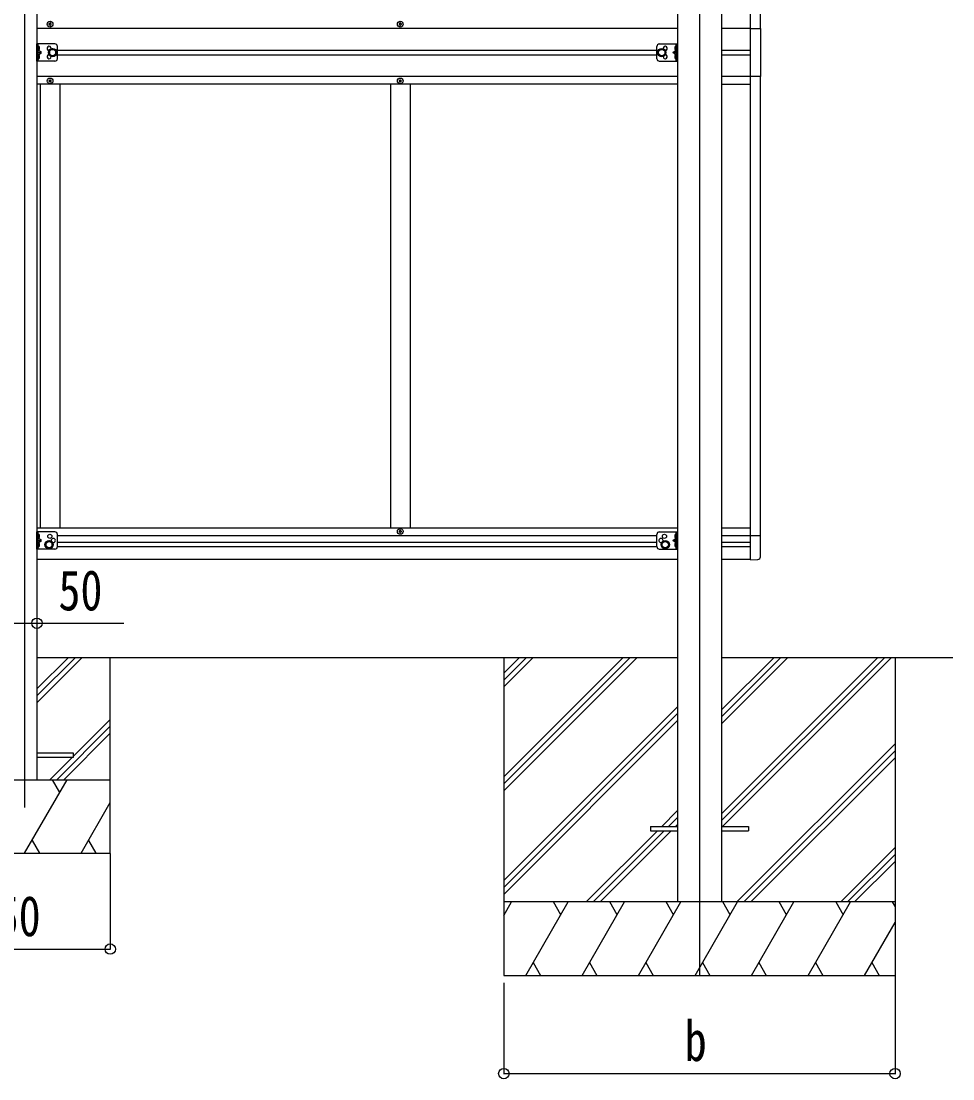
# Model space of a CAD drawing. Units: millimetres, scale not verified. Extents: x -10512 to 10512, y -7425 to 7425.
# Drawn here: x -143 to 1762, y -4825 to -2663 of the extents above; entities that cross this region are included whole.
import ezdxf
from ezdxf.enums import TextEntityAlignment as Align

# ---------------------------------------------------------------- set-up
doc = ezdxf.new("R2010")
doc.units = ezdxf.units.MM
doc.header["$LTSCALE"] = 30
for name, color, linetype in [('0-3_YKK_12', 2, 'Continuous'), ('0-4_YKK_13', 4, 'Continuous'), ('0-5_YKK_A1', 4, 'Continuous'), ('0-6_YKK_D', 6, 'Continuous')]:
    doc.layers.add(name, color=color, linetype=linetype)
doc.styles.add('ＭＳ ゴシック', font='')
doc.styles.get('ＭＳ ゴシック').set_extended_font_data('MS Gothic')

msp = doc.modelspace()

# ---------------------------------------------------------------- linework, layer by layer
at = {"layer": '0-3_YKK_12'}
for p, q in [((1243.73, -1438.98), (1243.73, -4613.38)), ((-136.27, -1843.39), (-136.27, -4270.25))]:
    msp.add_line(p, q, dxfattribs=at)
at = {"layer": '0-4_YKK_13'}
for p, q in [((-85.77, -2668.36), (-86.77, -2668.36)), ((-82.77, -2669.36), (-81.77, -2669.36)), ((630.23, -2668.36), (629.23, -2668.36)), ((633.23, -2669.36), (634.23, -2669.36)), ((-111.27, -2744.36), (-111.27, -2709.36)), ((-74.27, -2709.36), (-111.27, -2709.36)), ((-108.28, -2721.86), (-108.78, -2721.78)), ((-108.77, -2744.36), (-108.77, -2709.36)), ((-108.28, -2713.86), (-107.47, -2714.01)), ((-108.28, -2721.86), (-107.47, -2721.72)), ((-69.27, -2739.36), (-69.27, -2714.36)), ((1156.53, -2739.36), (1156.53, -2714.36)), ((1161.53, -2709.36), (1198.53, -2709.36)), ((1195.53, -2713.86), (1194.72, -2714.01)), ((1195.53, -2721.86), (1194.72, -2721.72)), ((1195.53, -2721.86), (1196.03, -2721.78)), ((1196.03, -2744.36), (1196.03, -2709.36)), ((1198.53, -2744.36), (1198.53, -2709.36)), ((-74.27, -2744.36), (-111.27, -2744.36)), ((-108.28, -2739.86), (-108.78, -2739.78)), ((-108.77, -2726.86), (-101.77, -2726.86)), ((-108.28, -2731.86), (-107.47, -2732.01)), ((-108.28, -2739.86), (-107.47, -2739.72)), ((1161.53, -2744.36), (1198.53, -2744.36)), ((1196.03, -2726.86), (1189.03, -2726.86)), ((1195.53, -2731.86), (1194.72, -2732.01)), ((1195.53, -2739.86), (1194.72, -2739.72)), ((1195.53, -2739.86), (1196.03, -2739.78)), ((-85.77, -2785.36), (-86.77, -2785.36)), ((-82.77, -2784.36), (-81.77, -2784.36)), ((630.23, -2785.36), (629.23, -2785.36)), ((633.23, -2784.36), (634.23, -2784.36)), ((-111.27, -3741.86), (-111.27, -3706.86)), ((-74.27, -3706.86), (-111.27, -3706.86)), ((-108.77, -3741.86), (-108.77, -3706.86)), ((-108.28, -3711.36), (-107.47, -3711.51)), ((-69.27, -3736.86), (-69.27, -3711.86)), ((630.23, -3705.36), (629.23, -3705.36)), ((633.23, -3706.36), (634.23, -3706.36)), ((1156.53, -3736.86), (1156.53, -3711.86)), ((1161.53, -3706.86), (1198.53, -3706.86)), ((1195.53, -3711.36), (1194.72, -3711.51)), ((1196.03, -3741.86), (1196.03, -3706.86)), ((1198.53, -3741.86), (1198.53, -3706.86)), ((1368.23, -3714.67), (1347.73, -3714.67)), ((1347.73, -3763.86), (1347.73, -3714.67)), ((1368.23, -3757.57), (1368.23, -3714.67)), ((-108.28, -3719.36), (-108.78, -3719.28)), ((-108.28, -3737.36), (-108.78, -3737.28)), ((-108.77, -3724.36), (-101.77, -3724.36)), ((-108.28, -3719.36), (-107.47, -3719.22)), ((-108.28, -3729.36), (-107.47, -3729.51)), ((-108.28, -3737.36), (-107.47, -3737.22)), ((1196.03, -3724.36), (1189.03, -3724.36)), ((1195.53, -3719.36), (1194.72, -3719.22)), ((1195.53, -3729.36), (1194.72, -3729.51)), ((1195.53, -3737.36), (1194.72, -3737.22)), ((1195.53, -3719.36), (1196.03, -3719.28)), ((1195.53, -3737.36), (1196.03, -3737.28)), ((-74.27, -3741.86), (-111.27, -3741.86)), ((1161.53, -3741.86), (1198.53, -3741.86)), ((1347.73, -3763.86), (1363.01, -3763.06)), ((-111.27, -4167.38), (-36.27, -4167.38)), ((1143.73, -4308.88), (1143.73, -4317.88)), ((1143.73, -4308.88), (1198.53, -4308.88)), ((1143.73, -4317.88), (1198.53, -4317.88)), ((1288.93, -4308.88), (1343.73, -4308.88)), ((1288.93, -4317.88), (1343.73, -4317.88)), ((1343.73, -4308.88), (1343.73, -4317.88))]:
    msp.add_line(p, q, dxfattribs=at)
for points in [[(-86.77, -2668.36), (-86.77, -2669.36), (-85.77, -2669.36)], [(-83.77, -2667.36), (-83.77, -2666.36), (-84.77, -2666.36), (-84.77, -2667.36)], [(-84.77, -2670.36), (-84.77, -2671.36), (-83.77, -2671.36), (-83.77, -2670.36)], [(-81.77, -2669.36), (-81.77, -2668.36), (-82.77, -2668.36)], [(629.23, -2668.36), (629.23, -2669.36), (630.23, -2669.36)], [(632.23, -2667.36), (632.23, -2666.36), (631.23, -2666.36), (631.23, -2667.36)], [(631.23, -2670.36), (631.23, -2671.36), (632.23, -2671.36), (632.23, -2670.36)], [(634.23, -2669.36), (634.23, -2668.36), (633.23, -2668.36)], [(1347.73, -2677.86), (1368.43, -2677.86), (1368.43, -2775.86), (1347.73, -2775.86)], [(-109.16, -2717.86), (-108.53, -2716.68), (-106.3, -2715.56)], [(-109.16, -2717.86), (-108.53, -2719.05), (-106.3, -2720.16)], [(-108.28, -2721.86), (-108.28, -2713.86), (-108.78, -2713.95), (-108.78, -2721.78)], [(-108.77, -2731.86), (-101.77, -2726.86), (-108.77, -2721.86)], [(1196.03, -2731.86), (1189.03, -2726.86), (1196.03, -2721.86)], [(1196.41, -2717.86), (1195.78, -2716.68), (1193.55, -2715.56)], [(1196.41, -2717.86), (1195.78, -2719.05), (1193.55, -2720.16)], [(1195.53, -2721.86), (1195.53, -2713.86), (1196.03, -2713.95), (1196.03, -2721.78)], [(-109.16, -2735.86), (-108.53, -2734.68), (-106.3, -2733.56)], [(-109.16, -2735.86), (-108.53, -2737.05), (-106.3, -2738.16)], [(-108.28, -2739.86), (-108.28, -2731.86), (-108.78, -2731.95), (-108.78, -2739.78)], [(1196.41, -2735.86), (1195.78, -2734.68), (1193.55, -2733.56)], [(1196.41, -2735.86), (1195.78, -2737.05), (1193.55, -2738.16)], [(1195.53, -2739.86), (1195.53, -2731.86), (1196.03, -2731.95), (1196.03, -2739.78)], [(-86.77, -2785.36), (-86.77, -2784.36), (-85.77, -2784.36)], [(-84.77, -2783.36), (-84.77, -2782.36), (-83.77, -2782.36), (-83.77, -2783.36)], [(-83.77, -2786.36), (-83.77, -2787.36), (-84.77, -2787.36), (-84.77, -2786.36)], [(-81.77, -2784.36), (-81.77, -2785.36), (-82.77, -2785.36)], [(629.23, -2785.36), (629.23, -2784.36), (630.23, -2784.36)], [(631.23, -2783.36), (631.23, -2782.36), (632.23, -2782.36), (632.23, -2783.36)], [(632.23, -2786.36), (632.23, -2787.36), (631.23, -2787.36), (631.23, -2786.36)], [(634.23, -2784.36), (634.23, -2785.36), (633.23, -2785.36)], [(-109.16, -3715.36), (-108.53, -3714.18), (-106.3, -3713.06)], [(-109.16, -3715.36), (-108.53, -3716.55), (-106.3, -3717.66)], [(-108.28, -3719.36), (-108.28, -3711.36), (-108.78, -3711.45), (-108.78, -3719.28)], [(629.23, -3705.36), (629.23, -3706.36), (630.23, -3706.36)], [(632.23, -3704.36), (632.23, -3703.36), (631.23, -3703.36), (631.23, -3704.36)], [(631.23, -3707.36), (631.23, -3708.36), (632.23, -3708.36), (632.23, -3707.36)], [(634.23, -3706.36), (634.23, -3705.36), (633.23, -3705.36)], [(1196.41, -3715.36), (1195.78, -3714.18), (1193.55, -3713.06)], [(1196.41, -3715.36), (1195.78, -3716.55), (1193.55, -3717.66)], [(1195.53, -3719.36), (1195.53, -3711.36), (1196.03, -3711.45), (1196.03, -3719.28)], [(-109.16, -3733.36), (-108.53, -3732.18), (-106.3, -3731.06)], [(-109.16, -3733.36), (-108.53, -3734.55), (-106.3, -3735.66)], [(-108.28, -3737.36), (-108.28, -3729.36), (-108.78, -3729.45), (-108.78, -3737.28)], [(-108.77, -3729.36), (-101.77, -3724.36), (-108.77, -3719.36)], [(1196.03, -3729.36), (1189.03, -3724.36), (1196.03, -3719.36)], [(1196.41, -3733.36), (1195.78, -3732.18), (1193.55, -3731.06)], [(1196.41, -3733.36), (1195.78, -3734.55), (1193.55, -3735.66)], [(1195.53, -3737.36), (1195.53, -3729.36), (1196.03, -3729.45), (1196.03, -3737.28)], [(-36.27, -4167.38), (-36.27, -4159.38), (-111.27, -4159.38)]]:
    msp.add_lwpolyline(points, dxfattribs=at)
for points in [[(-79.27, -2719.36), (-85.77, -2723.11), (-85.77, -2730.62), (-79.27, -2734.37), (-72.77, -2730.62), (-72.77, -2723.11)], [(1166.53, -2719.36), (1173.03, -2723.11), (1173.03, -2730.62), (1166.53, -2734.37), (1160.03, -2730.62), (1160.03, -2723.11)], [(-86.27, -3725.36), (-92.77, -3729.11), (-92.77, -3736.62), (-86.27, -3740.37), (-79.77, -3736.62), (-79.77, -3729.11)], [(1173.53, -3725.36), (1180.03, -3729.11), (1180.03, -3736.62), (1173.53, -3740.37), (1167.03, -3736.62), (1167.03, -3729.11)]]:
    msp.add_lwpolyline(points, close=True, dxfattribs=at)
for centre, radius in [((-84.27, -2668.86), 5.9), ((631.73, -2668.86), 5.9), ((-79.27, -2726.86), 8.5), ((-79.27, -2726.86), 7.5), ((-79.27, -2726.86), 6.5), ((1166.53, -2726.86), 8.5), ((1166.53, -2726.86), 7.5), ((1166.53, -2726.86), 6.5), ((-84.27, -2784.86), 5.9), ((631.73, -2784.86), 5.9), ((-84.77, -3715.86), 4.25), ((631.73, -3705.86), 5.9), ((1172.02, -3715.86), 4.25), ((-86.27, -3732.86), 8.5), ((-86.27, -3732.86), 7.5), ((-86.27, -3732.86), 6.5), ((1173.53, -3732.86), 8.5), ((1173.53, -3732.86), 7.5), ((1173.53, -3732.86), 6.5)]:
    msp.add_circle(centre, radius, dxfattribs=at)
for centre, radius, start, end in [((-85.77, -2667.36), 1, 270, 0), ((-85.77, -2670.36), 1, 0, 90), ((-82.77, -2667.36), 1, 180, 270), ((-82.77, -2670.36), 1, 90, 180), ((630.23, -2667.36), 1, 270, 0), ((630.23, -2670.36), 1, 0, 90), ((633.23, -2667.36), 1, 180, 270), ((633.23, -2670.36), 1, 90, 180), ((-107.63, -2714.89), 0.9, 32.05588, 80), ((-107.63, -2720.84), 0.9, 280, 327.94412), ((-112.38, -2717.86), 6.5, 327.94412, 32.05588), ((-86.27, -2718.36), 4.25, 353.70569, 265.23923), ((-74.27, -2714.36), 5, 0, 90), ((1161.53, -2714.36), 5, 90, 180), ((1173.53, -2718.36), 4.25, 274.76077, 186.29431), ((1199.63, -2717.86), 6.5, 147.94412, 212.05588), ((1194.88, -2714.89), 0.9, 100, 147.94412), ((1194.88, -2720.84), 0.9, 212.05588, 260), ((-107.63, -2732.89), 0.9, 32.05588, 80), ((-107.63, -2738.84), 0.9, 280, 327.94412), ((-112.38, -2735.86), 6.5, 327.94412, 32.05588), ((-86.27, -2735.36), 4.25, 94.76077, 6.29431), ((-74.27, -2739.36), 5, 270, 0), ((1161.53, -2739.36), 5, 180, 270), ((1173.53, -2735.36), 4.25, 173.70569, 85.23923), ((1199.63, -2735.86), 6.5, 147.94412, 212.05588), ((1194.88, -2732.89), 0.9, 100, 147.94412), ((1194.88, -2738.84), 0.9, 212.05588, 260), ((-85.77, -2783.36), 1, 270, 0), ((-85.77, -2786.36), 1, 0, 90), ((-82.77, -2783.36), 1, 180, 270), ((-82.77, -2786.36), 1, 90, 180), ((630.23, -2783.36), 1, 270, 0), ((630.23, -2786.36), 1, 0, 90), ((633.23, -2783.36), 1, 180, 270), ((633.23, -2786.36), 1, 90, 180), ((-107.63, -3712.39), 0.9, 32.05588, 80), ((-107.63, -3718.34), 0.9, 280, 327.94412), ((-112.38, -3715.36), 6.5, 327.94412, 32.05588), ((-74.27, -3711.86), 5, 0, 90), ((630.23, -3704.36), 1, 270, 0), ((630.23, -3707.36), 1, 0, 90), ((633.23, -3704.36), 1, 180, 270), ((633.23, -3707.36), 1, 90, 180), ((1161.53, -3711.86), 5, 90, 180), ((1199.63, -3715.36), 6.5, 147.94412, 212.05588), ((1194.88, -3712.39), 0.9, 100, 147.94412), ((1194.88, -3718.34), 0.9, 212.05588, 260), ((-107.63, -3730.39), 0.9, 32.05588, 80), ((-107.63, -3736.34), 0.9, 280, 327.94412), ((-112.38, -3733.36), 6.5, 327.94412, 32.05588), ((-77.77, -3724.36), 4.25, 252.87654, 197.11996), ((-74.27, -3736.86), 5, 270, 0), ((1161.53, -3736.86), 5, 180, 270), ((1165.02, -3724.36), 4.25, 342.88004, 287.12346), ((1199.63, -3733.36), 6.5, 147.94412, 212.05588), ((1194.88, -3730.39), 0.9, 100, 147.94412), ((1194.88, -3736.34), 0.9, 212.05588, 260), ((1362.73, -3757.57), 5.5, 273, 0)]:
    msp.add_arc(centre, radius, start, end, dxfattribs=at)
at = {"layer": '0-5_YKK_A1'}
for p, q in [((1198.53, -1834.38), (1198.53, -4463.38)), ((1288.93, -1834.38), (1288.93, -4463.38)), ((-111.27, -1850.38), (-111.27, -4213.38)), ((1347.73, -3763.86), (1347.73, -1889.86)), ((1367.73, -1939.06), (1367.73, -2677.86)), ((1198.53, -2677.86), (-111.28, -2677.86)), ((1347.73, -2677.86), (1288.92, -2677.86)), ((1156.53, -2722.36), (-69.28, -2722.36)), ((1347.73, -2722.36), (1288.92, -2722.36)), ((-69.28, -2731.36), (1156.53, -2731.36)), ((1288.92, -2731.36), (1347.73, -2731.36)), ((1198.53, -2775.86), (-111.28, -2775.86)), ((1347.73, -2775.86), (1288.92, -2775.86)), ((1367.73, -2775.86), (1367.73, -3714.66)), ((1198.53, -2791.36), (-111.28, -2791.36)), ((-104.27, -2791.36), (-104.27, -3699.36)), ((-64.27, -2791.36), (-64.27, -3699.36)), ((611.73, -2791.36), (611.73, -3699.36)), ((651.73, -2791.36), (651.73, -3699.36)), ((1288.92, -2791.36), (1347.73, -2791.36)), ((1198.53, -3699.36), (-111.28, -3699.36)), ((1156.53, -3714.86), (-69.28, -3714.86)), ((1347.73, -3699.36), (1288.92, -3699.36)), ((1347.73, -3714.86), (1288.92, -3714.86)), ((1156.55, -3737.36), (-69.3, -3737.36)), ((1156.53, -3728.36), (-69.28, -3728.36)), ((1347.73, -3728.36), (1288.92, -3728.36)), ((1347.73, -3737.36), (1288.92, -3737.36)), ((1198.53, -3763.36), (-111.28, -3763.36)), ((1347.73, -3763.36), (1288.92, -3763.36)), ((-111.27, -3963.38), (1198.53, -3963.38)), ((-111.27, -4056.15), (-18.51, -3963.38)), ((-111.27, -4042), (-32.65, -3963.38)), ((-111.27, -4027.86), (-46.79, -3963.38)), ((38.73, -4363.38), (38.73, -3963.38)), ((843.53, -3963.38), (843.53, -4613.38)), ((843.53, -4207.56), (1087.7, -3963.38)), ((843.53, -4221.7), (1101.85, -3963.38)), ((843.53, -4235.84), (1115.99, -3963.38)), ((843.53, -4023.71), (903.86, -3963.38)), ((843.53, -4009.57), (889.71, -3963.38)), ((843.53, -3995.43), (875.57, -3963.38)), ((1288.73, -4282.86), (1608.2, -3963.38)), ((1288.73, -4297), (1622.35, -3963.38)), ((1288.73, -4099.01), (1424.36, -3963.38)), ((1288.73, -4084.87), (1410.21, -3963.38)), ((1288.73, -4070.73), (1396.07, -3963.38)), ((1288.93, -3963.38), (1761.76, -3963.38)), ((1290.99, -4308.88), (1636.49, -3963.38)), ((1643.53, -3963.38), (1643.53, -4613.38)), ((843.53, -4419.69), (1198.33, -4064.89)), ((843.53, -4433.83), (1198.33, -4079.03)), ((-70.52, -4213.38), (38.73, -4104.14)), ((-36.28, -4164.99), (38.73, -4089.99)), ((843.53, -4447.98), (1198.33, -4093.18)), ((-56.38, -4213.38), (38.73, -4118.28)), ((1320.33, -4463.38), (1643.53, -4140.19)), ((-84.66, -4213.38), (-38.66, -4167.38)), ((1334.48, -4463.38), (1643.53, -4154.33)), ((1348.62, -4463.38), (1643.53, -4168.48)), ((-311.27, -4213.38), (38.73, -4213.38)), ((-136.27, -4363.38), (-49.67, -4213.38)), ((-64.67, -4239.36), (-79.67, -4213.38)), ((-20.8, -4363.38), (38.73, -4260.28)), ((1166.47, -4308.88), (1198.33, -4277.02)), ((1180.61, -4308.88), (1198.33, -4291.17)), ((1011.97, -4463.38), (1157.47, -4317.88)), ((1026.11, -4463.38), (1171.61, -4317.88)), ((1040.25, -4463.38), (1185.75, -4317.88)), ((1194.75, -4308.88), (1198.53, -4305.11)), ((-121.27, -4337.4), (-106.27, -4363.38)), ((-5.8, -4337.4), (9.2, -4363.38)), ((-311.27, -4363.38), (38.73, -4363.38)), ((1532.47, -4463.38), (1643.53, -4352.32)), ((1546.61, -4463.38), (1643.53, -4366.47)), ((1560.75, -4463.38), (1643.53, -4380.61)), ((1643.53, -4463.38), (843.53, -4463.38)), ((843.53, -4490.88), (859.4, -4463.38)), ((888.27, -4613.38), (974.87, -4463.38)), ((959.87, -4489.36), (944.87, -4463.38)), ((1003.74, -4613.38), (1090.34, -4463.38)), ((1075.34, -4489.36), (1060.34, -4463.38)), ((1119.21, -4613.38), (1205.81, -4463.38)), ((1190.81, -4489.36), (1175.81, -4463.38)), ((1234.68, -4613.38), (1321.28, -4463.38)), ((1306.28, -4489.36), (1291.28, -4463.38)), ((1350.15, -4613.38), (1436.75, -4463.38)), ((1421.75, -4489.36), (1406.75, -4463.38)), ((1465.62, -4613.38), (1552.22, -4463.38)), ((1522.22, -4463.38), (1537.22, -4489.36)), ((1637.69, -4463.38), (1643.53, -4473.48)), ((1581.09, -4613.38), (1643.53, -4505.24)), ((903.27, -4587.4), (918.27, -4613.38)), ((1018.74, -4587.4), (1033.74, -4613.38)), ((1134.21, -4587.4), (1149.21, -4613.38)), ((1249.68, -4587.4), (1264.68, -4613.38)), ((1365.15, -4587.4), (1380.15, -4613.38)), ((1480.62, -4587.4), (1495.62, -4613.38)), ((1596.09, -4587.4), (1611.09, -4613.38)), ((843.53, -4613.38), (1643.53, -4613.38))]:
    msp.add_line(p, q, dxfattribs=at)
at = {"layer": '0-6_YKK_D'}
for p, q in [((-111.28, -3842.35), (-111.28, -3894.67)), ((38.72, -4364.38), (38.72, -4560.65)), ((-311.28, -4559.65), (38.72, -4559.65)), ((1643.53, -4614.38), (1643.53, -4815.31)), ((843.53, -4628.6), (843.53, -4815.31)), ((843.53, -4814.31), (1643.53, -4814.31))]:
    msp.add_line(p, q, dxfattribs=at)
msp.add_lwpolyline([(-161.28, -3893.67), (-111.28, -3893.67), (66.56, -3893.67)], dxfattribs=at)
for centre in [(-111.28, -3893.67), (38.72, -4559.65), (843.53, -4814.31), (1643.53, -4814.31)]:
    msp.add_circle(centre, 10.62, dxfattribs=at)

# ---------------------------------------------------------------- texts
at = {"layer": '0-6_YKK_D', "style": 'ＭＳ ゴシック', "width": 0.8}
for s, p in [('50', (-67.11, -3892)), ('350', (-238.28, -4557.99)), ('b', (1213.53, -4813.01))]:
    msp.add_text(s, height=82.48, dxfattribs=at).set_placement(p, align=Align.BOTTOM_LEFT)

doc.saveas('drawing.dxf')
